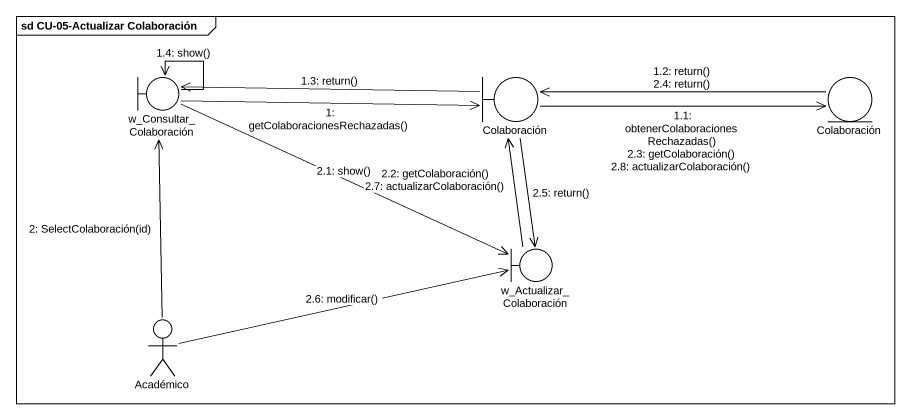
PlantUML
@startuml
mainframe sd CU-05-Actualizar Colaboración
boundary w_Consultar_Colaboración
boundary Colaboración
entity "Colaboración" as Colaboración_2
boundary w_Actualizar_Colaboración
actor Académico
w_Consultar_Colaboración -right-> Colaboración : 1: getColaboracionesRechazadas()
Colaboración -right-> Colaboración_2 : 1.1: obtenerColaboracionesRechazadas()\n2.3: getColaboración()\n2.8: actualizarColaboración()
Colaboración_2 -left-> Colaboración : 1.2: return()\n2.4: return()
Colaboración -left-> w_Consultar_Colaboración : 1.3: return()
w_Consultar_Colaboración --> w_Consultar_Colaboración : 1.4: show()
Académico -up-> w_Consultar_Colaboración : 2: SelectColaboración(id)
w_Consultar_Colaboración -right-> w_Actualizar_Colaboración : 2.1: show()
w_Actualizar_Colaboración -up-> Colaboración : 2.2: getColaboración()\n2.7: actualizarColaboración()
Colaboración --> w_Actualizar_Colaboración : 2.5: return()
Académico -right-> w_Actualizar_Colaboración : 2.6: modificar()
@enduml
